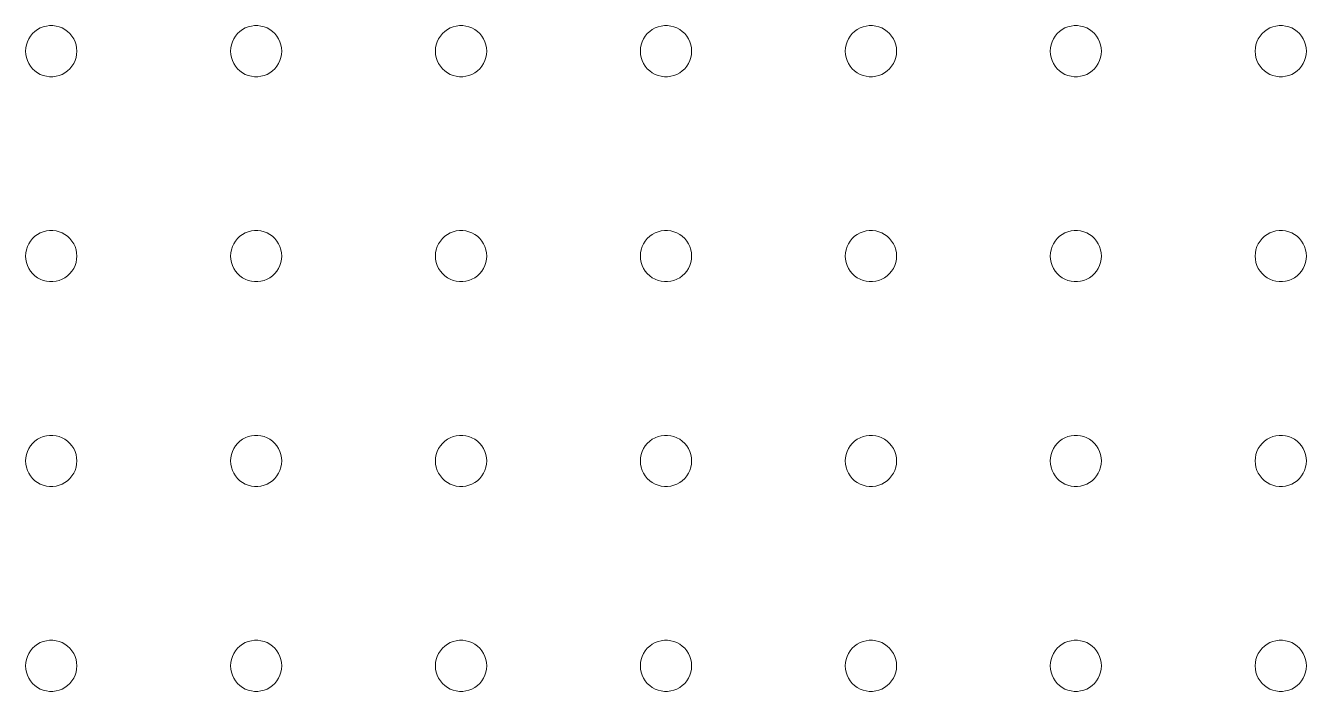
# Model space of a CAD drawing. Header units: millimetres. Extents: x -349 to 349, y -196 to 240.
# Drawn here: x 22.2 to 181, y -104.8 to -22.2 of the extents above; entities that cross this region are included whole.
import ezdxf

# ---------------------------------------------------------------- set-up
doc = ezdxf.new("R2010")
doc.units = ezdxf.units.MM
doc.layers.get('0').update_dxf_attribs({"linetype": 'CONTINUOUS', "lineweight": 0})

msp = doc.modelspace()

# ---------------------------------------------------------------- linework, layer by layer
for p, q in [((22.618, -23.87), (22.831, -23.534)), ((22.831, -23.534), (23.086, -23.227)), ((23.086, -23.227), (23.376, -22.954)), ((23.376, -22.954), (23.699, -22.719)), ((23.699, -22.719), (24.048, -22.527)), ((24.048, -22.527), (24.419, -22.38)), ((24.419, -22.38), (24.805, -22.281)), ((24.805, -22.281), (25.201, -22.231)), ((25.201, -22.231), (25.599, -22.231)), ((25.599, -22.231), (25.995, -22.281)), ((25.995, -22.281), (26.381, -22.38)), ((26.381, -22.38), (26.752, -22.527)), ((26.752, -22.527), (27.101, -22.719)), ((27.101, -22.719), (27.424, -22.954)), ((27.424, -22.954), (27.714, -23.227)), ((27.714, -23.227), (27.969, -23.534)), ((27.969, -23.534), (28.182, -23.87)), ((48.018, -23.87), (48.231, -23.534)), ((48.231, -23.534), (48.486, -23.227)), ((48.486, -23.227), (48.776, -22.954)), ((48.776, -22.954), (49.099, -22.719)), ((49.099, -22.719), (49.448, -22.527)), ((49.448, -22.527), (49.819, -22.38)), ((49.819, -22.38), (50.205, -22.281)), ((50.205, -22.281), (50.601, -22.231)), ((50.601, -22.231), (50.999, -22.231)), ((50.999, -22.231), (51.395, -22.281)), ((51.395, -22.281), (51.781, -22.38)), ((51.781, -22.38), (52.152, -22.527)), ((52.152, -22.527), (52.501, -22.719)), ((52.501, -22.719), (52.824, -22.954)), ((52.824, -22.954), (53.114, -23.227)), ((53.114, -23.227), (53.369, -23.534)), ((53.369, -23.534), (53.582, -23.87)), ((73.418, -23.87), (73.631, -23.534)), ((73.631, -23.534), (73.886, -23.227)), ((73.886, -23.227), (74.176, -22.954)), ((74.176, -22.954), (74.499, -22.719)), ((74.499, -22.719), (74.848, -22.527)), ((74.848, -22.527), (75.219, -22.38)), ((75.219, -22.38), (75.605, -22.281)), ((75.605, -22.281), (76.001, -22.231)), ((76.001, -22.231), (76.399, -22.231)), ((76.399, -22.231), (76.795, -22.281)), ((76.795, -22.281), (77.181, -22.38)), ((77.181, -22.38), (77.552, -22.527)), ((77.552, -22.527), (77.901, -22.719)), ((77.901, -22.719), (78.224, -22.954)), ((78.224, -22.954), (78.514, -23.227)), ((78.514, -23.227), (78.769, -23.534)), ((78.769, -23.534), (78.982, -23.87)), ((98.818, -23.87), (99.031, -23.534)), ((99.031, -23.534), (99.286, -23.227)), ((99.286, -23.227), (99.576, -22.954)), ((99.576, -22.954), (99.899, -22.719)), ((99.899, -22.719), (100.248, -22.527)), ((100.248, -22.527), (100.619, -22.38)), ((100.619, -22.38), (101.005, -22.281)), ((101.005, -22.281), (101.401, -22.231)), ((101.401, -22.231), (101.799, -22.231)), ((101.799, -22.231), (102.195, -22.281)), ((102.195, -22.281), (102.581, -22.38)), ((102.581, -22.38), (102.952, -22.527)), ((102.952, -22.527), (103.301, -22.719)), ((103.301, -22.719), (103.624, -22.954)), ((103.624, -22.954), (103.914, -23.227)), ((103.914, -23.227), (104.169, -23.534)), ((104.169, -23.534), (104.382, -23.87)), ((124.218, -23.87), (124.431, -23.534)), ((124.431, -23.534), (124.686, -23.227)), ((124.686, -23.227), (124.976, -22.954)), ((124.976, -22.954), (125.299, -22.719)), ((125.299, -22.719), (125.648, -22.527)), ((125.648, -22.527), (126.019, -22.38)), ((126.019, -22.38), (126.405, -22.281)), ((126.405, -22.281), (126.801, -22.231)), ((126.801, -22.231), (127.199, -22.231)), ((127.199, -22.231), (127.595, -22.281)), ((127.595, -22.281), (127.981, -22.38)), ((127.981, -22.38), (128.352, -22.527)), ((128.352, -22.527), (128.701, -22.719)), ((128.701, -22.719), (129.024, -22.954)), ((129.024, -22.954), (129.314, -23.227)), ((129.314, -23.227), (129.569, -23.534)), ((129.569, -23.534), (129.782, -23.87)), ((149.618, -23.87), (149.831, -23.534)), ((149.831, -23.534), (150.086, -23.227)), ((150.086, -23.227), (150.376, -22.954)), ((150.376, -22.954), (150.699, -22.719)), ((150.699, -22.719), (151.048, -22.527)), ((151.048, -22.527), (151.419, -22.38)), ((151.419, -22.38), (151.805, -22.281)), ((151.805, -22.281), (152.201, -22.231)), ((152.201, -22.231), (152.599, -22.231)), ((152.599, -22.231), (152.995, -22.281)), ((152.995, -22.281), (153.381, -22.38)), ((153.381, -22.38), (153.752, -22.527)), ((153.752, -22.527), (154.101, -22.719)), ((154.101, -22.719), (154.424, -22.954)), ((154.424, -22.954), (154.714, -23.227)), ((154.714, -23.227), (154.969, -23.534)), ((154.969, -23.534), (155.182, -23.87)), ((175.018, -23.87), (175.231, -23.534)), ((175.231, -23.534), (175.486, -23.227)), ((175.486, -23.227), (175.776, -22.954)), ((175.776, -22.954), (176.099, -22.719)), ((176.099, -22.719), (176.448, -22.527)), ((176.448, -22.527), (176.819, -22.38)), ((176.819, -22.38), (177.205, -22.281)), ((177.205, -22.281), (177.601, -22.231)), ((177.601, -22.231), (177.999, -22.231)), ((177.999, -22.231), (178.395, -22.281)), ((178.395, -22.281), (178.781, -22.38)), ((178.781, -22.38), (179.152, -22.527)), ((179.152, -22.527), (179.501, -22.719)), ((179.501, -22.719), (179.824, -22.954)), ((179.824, -22.954), (180.114, -23.227)), ((180.114, -23.227), (180.369, -23.534)), ((180.369, -23.534), (180.582, -23.87)), ((22.225, -25.4), (22.25, -25.002)), ((22.25, -25.798), (22.225, -25.4)), ((22.25, -25.002), (22.325, -24.61)), ((22.325, -24.61), (22.448, -24.231)), ((22.448, -24.231), (22.618, -23.87)), ((28.182, -23.87), (28.352, -24.231)), ((28.352, -24.231), (28.475, -24.61)), ((28.475, -24.61), (28.55, -25.002)), ((28.55, -25.002), (28.575, -25.4)), ((28.575, -25.4), (28.55, -25.798)), ((47.625, -25.4), (47.65, -25.002)), ((47.65, -25.798), (47.625, -25.4)), ((47.65, -25.002), (47.725, -24.61)), ((47.725, -24.61), (47.848, -24.231)), ((47.848, -24.231), (48.018, -23.87)), ((53.582, -23.87), (53.752, -24.231)), ((53.752, -24.231), (53.875, -24.61)), ((53.875, -24.61), (53.95, -25.002)), ((53.95, -25.002), (53.975, -25.4)), ((53.975, -25.4), (53.95, -25.798)), ((73.025, -25.4), (73.05, -25.002)), ((73.05, -25.798), (73.025, -25.4)), ((73.05, -25.002), (73.125, -24.61)), ((73.125, -24.61), (73.248, -24.231)), ((73.248, -24.231), (73.418, -23.87)), ((78.982, -23.87), (79.152, -24.231)), ((79.152, -24.231), (79.275, -24.61)), ((79.275, -24.61), (79.35, -25.002)), ((79.35, -25.002), (79.375, -25.4)), ((79.375, -25.4), (79.35, -25.798)), ((98.425, -25.4), (98.45, -25.002)), ((98.45, -25.798), (98.425, -25.4)), ((98.45, -25.002), (98.525, -24.61)), ((98.525, -24.61), (98.648, -24.231)), ((98.648, -24.231), (98.818, -23.87)), ((104.382, -23.87), (104.552, -24.231)), ((104.552, -24.231), (104.675, -24.61)), ((104.675, -24.61), (104.75, -25.002)), ((104.75, -25.002), (104.775, -25.4)), ((104.775, -25.4), (104.75, -25.798)), ((123.825, -25.4), (123.85, -25.002)), ((123.85, -25.798), (123.825, -25.4)), ((123.85, -25.002), (123.925, -24.61)), ((123.925, -24.61), (124.048, -24.231)), ((124.048, -24.231), (124.218, -23.87)), ((129.782, -23.87), (129.952, -24.231)), ((129.952, -24.231), (130.075, -24.61)), ((130.075, -24.61), (130.15, -25.002)), ((130.15, -25.002), (130.175, -25.4)), ((130.175, -25.4), (130.15, -25.798)), ((149.225, -25.4), (149.25, -25.002)), ((149.25, -25.798), (149.225, -25.4)), ((149.25, -25.002), (149.325, -24.61)), ((149.325, -24.61), (149.448, -24.231)), ((149.448, -24.231), (149.618, -23.87)), ((155.182, -23.87), (155.352, -24.231)), ((155.352, -24.231), (155.475, -24.61)), ((155.475, -24.61), (155.55, -25.002)), ((155.55, -25.002), (155.575, -25.4)), ((155.575, -25.4), (155.55, -25.798)), ((174.625, -25.4), (174.65, -25.002)), ((174.65, -25.798), (174.625, -25.4)), ((174.65, -25.002), (174.725, -24.61)), ((174.725, -24.61), (174.848, -24.231)), ((174.848, -24.231), (175.018, -23.87)), ((180.582, -23.87), (180.752, -24.231)), ((180.752, -24.231), (180.875, -24.61)), ((180.875, -24.61), (180.95, -25.002)), ((180.95, -25.002), (180.975, -25.4)), ((180.975, -25.4), (180.95, -25.798)), ((22.325, -26.19), (22.25, -25.798)), ((22.448, -26.569), (22.325, -26.19)), ((22.618, -26.93), (22.448, -26.569)), ((22.831, -27.266), (22.618, -26.93)), ((28.182, -26.93), (27.969, -27.266)), ((28.352, -26.569), (28.182, -26.93)), ((28.475, -26.19), (28.352, -26.569)), ((28.55, -25.798), (28.475, -26.19)), ((47.725, -26.19), (47.65, -25.798)), ((47.848, -26.569), (47.725, -26.19)), ((48.018, -26.93), (47.848, -26.569)), ((48.231, -27.266), (48.018, -26.93)), ((53.582, -26.93), (53.369, -27.266)), ((53.752, -26.569), (53.582, -26.93)), ((53.875, -26.19), (53.752, -26.569)), ((53.95, -25.798), (53.875, -26.19)), ((73.125, -26.19), (73.05, -25.798)), ((73.248, -26.569), (73.125, -26.19)), ((73.418, -26.93), (73.248, -26.569)), ((73.631, -27.266), (73.418, -26.93)), ((78.982, -26.93), (78.769, -27.266)), ((79.152, -26.569), (78.982, -26.93)), ((79.275, -26.19), (79.152, -26.569)), ((79.35, -25.798), (79.275, -26.19)), ((98.525, -26.19), (98.45, -25.798)), ((98.648, -26.569), (98.525, -26.19)), ((98.818, -26.93), (98.648, -26.569)), ((99.031, -27.266), (98.818, -26.93)), ((104.382, -26.93), (104.169, -27.266)), ((104.552, -26.569), (104.382, -26.93)), ((104.675, -26.19), (104.552, -26.569)), ((104.75, -25.798), (104.675, -26.19)), ((123.925, -26.19), (123.85, -25.798)), ((124.048, -26.569), (123.925, -26.19)), ((124.218, -26.93), (124.048, -26.569)), ((124.431, -27.266), (124.218, -26.93)), ((129.782, -26.93), (129.569, -27.266)), ((129.952, -26.569), (129.782, -26.93)), ((130.075, -26.19), (129.952, -26.569)), ((130.15, -25.798), (130.075, -26.19)), ((149.325, -26.19), (149.25, -25.798)), ((149.448, -26.569), (149.325, -26.19)), ((149.618, -26.93), (149.448, -26.569)), ((149.831, -27.266), (149.618, -26.93)), ((155.182, -26.93), (154.969, -27.266)), ((155.352, -26.569), (155.182, -26.93)), ((155.475, -26.19), (155.352, -26.569)), ((155.55, -25.798), (155.475, -26.19)), ((174.725, -26.19), (174.65, -25.798)), ((174.848, -26.569), (174.725, -26.19)), ((175.018, -26.93), (174.848, -26.569)), ((175.231, -27.266), (175.018, -26.93)), ((180.582, -26.93), (180.369, -27.266)), ((180.752, -26.569), (180.582, -26.93)), ((180.875, -26.19), (180.752, -26.569)), ((180.95, -25.798), (180.875, -26.19)), ((23.086, -27.573), (22.831, -27.266)), ((23.376, -27.846), (23.086, -27.573)), ((23.699, -28.081), (23.376, -27.846)), ((24.048, -28.273), (23.699, -28.081)), ((24.419, -28.42), (24.048, -28.273)), ((24.805, -28.519), (24.419, -28.42)), ((25.201, -28.569), (24.805, -28.519)), ((25.599, -28.569), (25.201, -28.569)), ((25.995, -28.519), (25.599, -28.569)), ((26.381, -28.42), (25.995, -28.519)), ((26.752, -28.273), (26.381, -28.42)), ((27.101, -28.081), (26.752, -28.273)), ((27.424, -27.846), (27.101, -28.081)), ((27.714, -27.573), (27.424, -27.846)), ((27.969, -27.266), (27.714, -27.573)), ((48.486, -27.573), (48.231, -27.266)), ((48.776, -27.846), (48.486, -27.573)), ((49.099, -28.081), (48.776, -27.846)), ((49.448, -28.273), (49.099, -28.081)), ((49.819, -28.42), (49.448, -28.273)), ((50.205, -28.519), (49.819, -28.42)), ((50.601, -28.569), (50.205, -28.519)), ((50.999, -28.569), (50.601, -28.569)), ((51.395, -28.519), (50.999, -28.569)), ((51.781, -28.42), (51.395, -28.519)), ((52.152, -28.273), (51.781, -28.42)), ((52.501, -28.081), (52.152, -28.273)), ((52.824, -27.846), (52.501, -28.081)), ((53.114, -27.573), (52.824, -27.846)), ((53.369, -27.266), (53.114, -27.573)), ((73.886, -27.573), (73.631, -27.266)), ((74.176, -27.846), (73.886, -27.573)), ((74.499, -28.081), (74.176, -27.846)), ((74.848, -28.273), (74.499, -28.081)), ((75.219, -28.42), (74.848, -28.273)), ((75.605, -28.519), (75.219, -28.42)), ((76.001, -28.569), (75.605, -28.519)), ((76.399, -28.569), (76.001, -28.569)), ((76.795, -28.519), (76.399, -28.569)), ((77.181, -28.42), (76.795, -28.519)), ((77.552, -28.273), (77.181, -28.42)), ((77.901, -28.081), (77.552, -28.273)), ((78.224, -27.846), (77.901, -28.081)), ((78.514, -27.573), (78.224, -27.846)), ((78.769, -27.266), (78.514, -27.573)), ((99.286, -27.573), (99.031, -27.266)), ((99.576, -27.846), (99.286, -27.573)), ((99.899, -28.081), (99.576, -27.846)), ((100.248, -28.273), (99.899, -28.081)), ((100.619, -28.42), (100.248, -28.273)), ((101.005, -28.519), (100.619, -28.42)), ((101.401, -28.569), (101.005, -28.519)), ((101.799, -28.569), (101.401, -28.569)), ((102.195, -28.519), (101.799, -28.569)), ((102.581, -28.42), (102.195, -28.519)), ((102.952, -28.273), (102.581, -28.42)), ((103.301, -28.081), (102.952, -28.273)), ((103.624, -27.846), (103.301, -28.081)), ((103.914, -27.573), (103.624, -27.846)), ((104.169, -27.266), (103.914, -27.573)), ((124.686, -27.573), (124.431, -27.266)), ((124.976, -27.846), (124.686, -27.573)), ((125.299, -28.081), (124.976, -27.846)), ((125.648, -28.273), (125.299, -28.081)), ((126.019, -28.42), (125.648, -28.273)), ((126.405, -28.519), (126.019, -28.42)), ((126.801, -28.569), (126.405, -28.519)), ((127.199, -28.569), (126.801, -28.569)), ((127.595, -28.519), (127.199, -28.569)), ((127.981, -28.42), (127.595, -28.519)), ((128.352, -28.273), (127.981, -28.42)), ((128.701, -28.081), (128.352, -28.273)), ((129.024, -27.846), (128.701, -28.081)), ((129.314, -27.573), (129.024, -27.846)), ((129.569, -27.266), (129.314, -27.573)), ((150.086, -27.573), (149.831, -27.266)), ((150.376, -27.846), (150.086, -27.573)), ((150.699, -28.081), (150.376, -27.846)), ((151.048, -28.273), (150.699, -28.081)), ((151.419, -28.42), (151.048, -28.273)), ((151.805, -28.519), (151.419, -28.42)), ((152.201, -28.569), (151.805, -28.519)), ((152.599, -28.569), (152.201, -28.569)), ((152.995, -28.519), (152.599, -28.569)), ((153.381, -28.42), (152.995, -28.519)), ((153.752, -28.273), (153.381, -28.42)), ((154.101, -28.081), (153.752, -28.273)), ((154.424, -27.846), (154.101, -28.081)), ((154.714, -27.573), (154.424, -27.846)), ((154.969, -27.266), (154.714, -27.573)), ((175.486, -27.573), (175.231, -27.266)), ((175.776, -27.846), (175.486, -27.573)), ((176.099, -28.081), (175.776, -27.846)), ((176.448, -28.273), (176.099, -28.081)), ((176.819, -28.42), (176.448, -28.273)), ((177.205, -28.519), (176.819, -28.42)), ((177.601, -28.569), (177.205, -28.519)), ((177.999, -28.569), (177.601, -28.569)), ((178.395, -28.519), (177.999, -28.569)), ((178.781, -28.42), (178.395, -28.519)), ((179.152, -28.273), (178.781, -28.42)), ((179.501, -28.081), (179.152, -28.273)), ((179.824, -27.846), (179.501, -28.081)), ((180.114, -27.573), (179.824, -27.846)), ((180.369, -27.266), (180.114, -27.573)), ((22.618, -49.27), (22.831, -48.934)), ((22.831, -48.934), (23.086, -48.627)), ((23.086, -48.627), (23.376, -48.354)), ((23.376, -48.354), (23.699, -48.119)), ((23.699, -48.119), (24.048, -47.927)), ((24.048, -47.927), (24.419, -47.78)), ((24.419, -47.78), (24.805, -47.681)), ((24.805, -47.681), (25.201, -47.631)), ((25.201, -47.631), (25.599, -47.631)), ((25.599, -47.631), (25.995, -47.681)), ((25.995, -47.681), (26.381, -47.78)), ((26.381, -47.78), (26.752, -47.927)), ((26.752, -47.927), (27.101, -48.119)), ((27.101, -48.119), (27.424, -48.354)), ((27.424, -48.354), (27.714, -48.627)), ((27.714, -48.627), (27.969, -48.934)), ((27.969, -48.934), (28.182, -49.27)), ((48.018, -49.27), (48.231, -48.934)), ((48.231, -48.934), (48.486, -48.627)), ((48.486, -48.627), (48.776, -48.354)), ((48.776, -48.354), (49.099, -48.119)), ((49.099, -48.119), (49.448, -47.927)), ((49.448, -47.927), (49.819, -47.78)), ((49.819, -47.78), (50.205, -47.681)), ((50.205, -47.681), (50.601, -47.631)), ((50.601, -47.631), (50.999, -47.631)), ((50.999, -47.631), (51.395, -47.681)), ((51.395, -47.681), (51.781, -47.78)), ((51.781, -47.78), (52.152, -47.927)), ((52.152, -47.927), (52.501, -48.119)), ((52.501, -48.119), (52.824, -48.354)), ((52.824, -48.354), (53.114, -48.627)), ((53.114, -48.627), (53.369, -48.934)), ((53.369, -48.934), (53.582, -49.27)), ((73.418, -49.27), (73.631, -48.934)), ((73.631, -48.934), (73.886, -48.627)), ((73.886, -48.627), (74.176, -48.354)), ((74.176, -48.354), (74.499, -48.119)), ((74.499, -48.119), (74.848, -47.927)), ((74.848, -47.927), (75.219, -47.78)), ((75.219, -47.78), (75.605, -47.681)), ((75.605, -47.681), (76.001, -47.631)), ((76.001, -47.631), (76.399, -47.631)), ((76.399, -47.631), (76.795, -47.681)), ((76.795, -47.681), (77.181, -47.78)), ((77.181, -47.78), (77.552, -47.927)), ((77.552, -47.927), (77.901, -48.119)), ((77.901, -48.119), (78.224, -48.354)), ((78.224, -48.354), (78.514, -48.627)), ((78.514, -48.627), (78.769, -48.934)), ((78.769, -48.934), (78.982, -49.27)), ((98.818, -49.27), (99.031, -48.934)), ((99.031, -48.934), (99.286, -48.627)), ((99.286, -48.627), (99.576, -48.354)), ((99.576, -48.354), (99.899, -48.119)), ((99.899, -48.119), (100.248, -47.927)), ((100.248, -47.927), (100.619, -47.78)), ((100.619, -47.78), (101.005, -47.681)), ((101.005, -47.681), (101.401, -47.631)), ((101.401, -47.631), (101.799, -47.631)), ((101.799, -47.631), (102.195, -47.681)), ((102.195, -47.681), (102.581, -47.78)), ((102.581, -47.78), (102.952, -47.927)), ((102.952, -47.927), (103.301, -48.119)), ((103.301, -48.119), (103.624, -48.354)), ((103.624, -48.354), (103.914, -48.627)), ((103.914, -48.627), (104.169, -48.934)), ((104.169, -48.934), (104.382, -49.27)), ((124.218, -49.27), (124.431, -48.934)), ((124.431, -48.934), (124.686, -48.627)), ((124.686, -48.627), (124.976, -48.354)), ((124.976, -48.354), (125.299, -48.119)), ((125.299, -48.119), (125.648, -47.927)), ((125.648, -47.927), (126.019, -47.78)), ((126.019, -47.78), (126.405, -47.681)), ((126.405, -47.681), (126.801, -47.631)), ((126.801, -47.631), (127.199, -47.631)), ((127.199, -47.631), (127.595, -47.681)), ((127.595, -47.681), (127.981, -47.78)), ((127.981, -47.78), (128.352, -47.927)), ((128.352, -47.927), (128.701, -48.119)), ((128.701, -48.119), (129.024, -48.354)), ((129.024, -48.354), (129.314, -48.627)), ((129.314, -48.627), (129.569, -48.934)), ((129.569, -48.934), (129.782, -49.27)), ((149.618, -49.27), (149.831, -48.934)), ((149.831, -48.934), (150.086, -48.627)), ((150.086, -48.627), (150.376, -48.354)), ((150.376, -48.354), (150.699, -48.119)), ((150.699, -48.119), (151.048, -47.927)), ((151.048, -47.927), (151.419, -47.78)), ((151.419, -47.78), (151.805, -47.681)), ((151.805, -47.681), (152.201, -47.631)), ((152.201, -47.631), (152.599, -47.631)), ((152.599, -47.631), (152.995, -47.681)), ((152.995, -47.681), (153.381, -47.78)), ((153.381, -47.78), (153.752, -47.927)), ((153.752, -47.927), (154.101, -48.119)), ((154.101, -48.119), (154.424, -48.354)), ((154.424, -48.354), (154.714, -48.627)), ((154.714, -48.627), (154.969, -48.934)), ((154.969, -48.934), (155.182, -49.27)), ((175.018, -49.27), (175.231, -48.934)), ((175.231, -48.934), (175.486, -48.627)), ((175.486, -48.627), (175.776, -48.354)), ((175.776, -48.354), (176.099, -48.119)), ((176.099, -48.119), (176.448, -47.927)), ((176.448, -47.927), (176.819, -47.78)), ((176.819, -47.78), (177.205, -47.681)), ((177.205, -47.681), (177.601, -47.631)), ((177.601, -47.631), (177.999, -47.631)), ((177.999, -47.631), (178.395, -47.681)), ((178.395, -47.681), (178.781, -47.78)), ((178.781, -47.78), (179.152, -47.927)), ((179.152, -47.927), (179.501, -48.119)), ((179.501, -48.119), (179.824, -48.354)), ((179.824, -48.354), (180.114, -48.627)), ((180.114, -48.627), (180.369, -48.934)), ((180.369, -48.934), (180.582, -49.27)), ((22.225, -50.8), (22.25, -50.402)), ((22.25, -51.198), (22.225, -50.8)), ((22.25, -50.402), (22.325, -50.01)), ((22.325, -50.01), (22.448, -49.631)), ((22.448, -49.631), (22.618, -49.27)), ((28.182, -49.27), (28.352, -49.631)), ((28.352, -49.631), (28.475, -50.01)), ((28.475, -50.01), (28.55, -50.402)), ((28.55, -50.402), (28.575, -50.8)), ((28.575, -50.8), (28.55, -51.198)), ((47.625, -50.8), (47.65, -50.402)), ((47.65, -51.198), (47.625, -50.8)), ((47.65, -50.402), (47.725, -50.01)), ((47.725, -50.01), (47.848, -49.631)), ((47.848, -49.631), (48.018, -49.27)), ((53.582, -49.27), (53.752, -49.631)), ((53.752, -49.631), (53.875, -50.01)), ((53.875, -50.01), (53.95, -50.402)), ((53.95, -50.402), (53.975, -50.8)), ((53.975, -50.8), (53.95, -51.198)), ((73.025, -50.8), (73.05, -50.402)), ((73.05, -51.198), (73.025, -50.8)), ((73.05, -50.402), (73.125, -50.01)), ((73.125, -50.01), (73.248, -49.631)), ((73.248, -49.631), (73.418, -49.27)), ((78.982, -49.27), (79.152, -49.631)), ((79.152, -49.631), (79.275, -50.01)), ((79.275, -50.01), (79.35, -50.402)), ((79.35, -50.402), (79.375, -50.8)), ((79.375, -50.8), (79.35, -51.198)), ((98.425, -50.8), (98.45, -50.402)), ((98.45, -51.198), (98.425, -50.8)), ((98.45, -50.402), (98.525, -50.01)), ((98.525, -50.01), (98.648, -49.631)), ((98.648, -49.631), (98.818, -49.27)), ((104.382, -49.27), (104.552, -49.631)), ((104.552, -49.631), (104.675, -50.01)), ((104.675, -50.01), (104.75, -50.402)), ((104.75, -50.402), (104.775, -50.8)), ((104.775, -50.8), (104.75, -51.198)), ((123.825, -50.8), (123.85, -50.402)), ((123.85, -51.198), (123.825, -50.8)), ((123.85, -50.402), (123.925, -50.01)), ((123.925, -50.01), (124.048, -49.631)), ((124.048, -49.631), (124.218, -49.27)), ((129.782, -49.27), (129.952, -49.631)), ((129.952, -49.631), (130.075, -50.01)), ((130.075, -50.01), (130.15, -50.402)), ((130.15, -50.402), (130.175, -50.8)), ((130.175, -50.8), (130.15, -51.198)), ((149.225, -50.8), (149.25, -50.402)), ((149.25, -51.198), (149.225, -50.8)), ((149.25, -50.402), (149.325, -50.01)), ((149.325, -50.01), (149.448, -49.631)), ((149.448, -49.631), (149.618, -49.27)), ((155.182, -49.27), (155.352, -49.631)), ((155.352, -49.631), (155.475, -50.01)), ((155.475, -50.01), (155.55, -50.402)), ((155.55, -50.402), (155.575, -50.8)), ((155.575, -50.8), (155.55, -51.198)), ((174.625, -50.8), (174.65, -50.402)), ((174.65, -51.198), (174.625, -50.8)), ((174.65, -50.402), (174.725, -50.01)), ((174.725, -50.01), (174.848, -49.631)), ((174.848, -49.631), (175.018, -49.27)), ((180.582, -49.27), (180.752, -49.631)), ((180.752, -49.631), (180.875, -50.01)), ((180.875, -50.01), (180.95, -50.402)), ((180.95, -50.402), (180.975, -50.8)), ((180.975, -50.8), (180.95, -51.198)), ((22.325, -51.59), (22.25, -51.198)), ((22.448, -51.969), (22.325, -51.59)), ((22.618, -52.33), (22.448, -51.969)), ((22.831, -52.666), (22.618, -52.33)), ((28.182, -52.33), (27.969, -52.666)), ((28.352, -51.969), (28.182, -52.33)), ((28.475, -51.59), (28.352, -51.969)), ((28.55, -51.198), (28.475, -51.59)), ((47.725, -51.59), (47.65, -51.198)), ((47.848, -51.969), (47.725, -51.59)), ((48.018, -52.33), (47.848, -51.969)), ((48.231, -52.666), (48.018, -52.33)), ((53.582, -52.33), (53.369, -52.666)), ((53.752, -51.969), (53.582, -52.33)), ((53.875, -51.59), (53.752, -51.969)), ((53.95, -51.198), (53.875, -51.59)), ((73.125, -51.59), (73.05, -51.198)), ((73.248, -51.969), (73.125, -51.59)), ((73.418, -52.33), (73.248, -51.969)), ((73.631, -52.666), (73.418, -52.33)), ((78.982, -52.33), (78.769, -52.666)), ((79.152, -51.969), (78.982, -52.33)), ((79.275, -51.59), (79.152, -51.969)), ((79.35, -51.198), (79.275, -51.59)), ((98.525, -51.59), (98.45, -51.198)), ((98.648, -51.969), (98.525, -51.59)), ((98.818, -52.33), (98.648, -51.969)), ((99.031, -52.666), (98.818, -52.33)), ((104.382, -52.33), (104.169, -52.666)), ((104.552, -51.969), (104.382, -52.33)), ((104.675, -51.59), (104.552, -51.969)), ((104.75, -51.198), (104.675, -51.59)), ((123.925, -51.59), (123.85, -51.198)), ((124.048, -51.969), (123.925, -51.59)), ((124.218, -52.33), (124.048, -51.969)), ((124.431, -52.666), (124.218, -52.33)), ((129.782, -52.33), (129.569, -52.666)), ((129.952, -51.969), (129.782, -52.33)), ((130.075, -51.59), (129.952, -51.969)), ((130.15, -51.198), (130.075, -51.59)), ((149.325, -51.59), (149.25, -51.198)), ((149.448, -51.969), (149.325, -51.59)), ((149.618, -52.33), (149.448, -51.969)), ((149.831, -52.666), (149.618, -52.33)), ((155.182, -52.33), (154.969, -52.666)), ((155.352, -51.969), (155.182, -52.33)), ((155.475, -51.59), (155.352, -51.969)), ((155.55, -51.198), (155.475, -51.59)), ((174.725, -51.59), (174.65, -51.198)), ((174.848, -51.969), (174.725, -51.59)), ((175.018, -52.33), (174.848, -51.969)), ((175.231, -52.666), (175.018, -52.33)), ((180.582, -52.33), (180.369, -52.666)), ((180.752, -51.969), (180.582, -52.33)), ((180.875, -51.59), (180.752, -51.969)), ((180.95, -51.198), (180.875, -51.59)), ((23.086, -52.973), (22.831, -52.666)), ((23.376, -53.246), (23.086, -52.973)), ((23.699, -53.481), (23.376, -53.246)), ((24.048, -53.673), (23.699, -53.481)), ((24.419, -53.82), (24.048, -53.673)), ((24.805, -53.919), (24.419, -53.82)), ((25.201, -53.969), (24.805, -53.919)), ((25.599, -53.969), (25.201, -53.969)), ((25.995, -53.919), (25.599, -53.969)), ((26.381, -53.82), (25.995, -53.919)), ((26.752, -53.673), (26.381, -53.82)), ((27.101, -53.481), (26.752, -53.673)), ((27.424, -53.246), (27.101, -53.481)), ((27.714, -52.973), (27.424, -53.246)), ((27.969, -52.666), (27.714, -52.973)), ((48.486, -52.973), (48.231, -52.666)), ((48.776, -53.246), (48.486, -52.973)), ((49.099, -53.481), (48.776, -53.246)), ((49.448, -53.673), (49.099, -53.481)), ((49.819, -53.82), (49.448, -53.673)), ((50.205, -53.919), (49.819, -53.82)), ((50.601, -53.969), (50.205, -53.919)), ((50.999, -53.969), (50.601, -53.969)), ((51.395, -53.919), (50.999, -53.969)), ((51.781, -53.82), (51.395, -53.919)), ((52.152, -53.673), (51.781, -53.82)), ((52.501, -53.481), (52.152, -53.673)), ((52.824, -53.246), (52.501, -53.481)), ((53.114, -52.973), (52.824, -53.246)), ((53.369, -52.666), (53.114, -52.973)), ((73.886, -52.973), (73.631, -52.666)), ((74.176, -53.246), (73.886, -52.973)), ((74.499, -53.481), (74.176, -53.246)), ((74.848, -53.673), (74.499, -53.481)), ((75.219, -53.82), (74.848, -53.673)), ((75.605, -53.919), (75.219, -53.82)), ((76.001, -53.969), (75.605, -53.919)), ((76.399, -53.969), (76.001, -53.969)), ((76.795, -53.919), (76.399, -53.969)), ((77.181, -53.82), (76.795, -53.919)), ((77.552, -53.673), (77.181, -53.82)), ((77.901, -53.481), (77.552, -53.673)), ((78.224, -53.246), (77.901, -53.481)), ((78.514, -52.973), (78.224, -53.246)), ((78.769, -52.666), (78.514, -52.973)), ((99.286, -52.973), (99.031, -52.666)), ((99.576, -53.246), (99.286, -52.973)), ((99.899, -53.481), (99.576, -53.246)), ((100.248, -53.673), (99.899, -53.481)), ((100.619, -53.82), (100.248, -53.673)), ((101.005, -53.919), (100.619, -53.82)), ((101.401, -53.969), (101.005, -53.919)), ((101.799, -53.969), (101.401, -53.969)), ((102.195, -53.919), (101.799, -53.969)), ((102.581, -53.82), (102.195, -53.919)), ((102.952, -53.673), (102.581, -53.82)), ((103.301, -53.481), (102.952, -53.673)), ((103.624, -53.246), (103.301, -53.481)), ((103.914, -52.973), (103.624, -53.246)), ((104.169, -52.666), (103.914, -52.973)), ((124.686, -52.973), (124.431, -52.666)), ((124.976, -53.246), (124.686, -52.973)), ((125.299, -53.481), (124.976, -53.246)), ((125.648, -53.673), (125.299, -53.481)), ((126.019, -53.82), (125.648, -53.673)), ((126.405, -53.919), (126.019, -53.82)), ((126.801, -53.969), (126.405, -53.919)), ((127.199, -53.969), (126.801, -53.969)), ((127.595, -53.919), (127.199, -53.969)), ((127.981, -53.82), (127.595, -53.919)), ((128.352, -53.673), (127.981, -53.82)), ((128.701, -53.481), (128.352, -53.673)), ((129.024, -53.246), (128.701, -53.481)), ((129.314, -52.973), (129.024, -53.246)), ((129.569, -52.666), (129.314, -52.973)), ((150.086, -52.973), (149.831, -52.666)), ((150.376, -53.246), (150.086, -52.973)), ((150.699, -53.481), (150.376, -53.246)), ((151.048, -53.673), (150.699, -53.481)), ((151.419, -53.82), (151.048, -53.673)), ((151.805, -53.919), (151.419, -53.82)), ((152.201, -53.969), (151.805, -53.919)), ((152.599, -53.969), (152.201, -53.969)), ((152.995, -53.919), (152.599, -53.969)), ((153.381, -53.82), (152.995, -53.919)), ((153.752, -53.673), (153.381, -53.82)), ((154.101, -53.481), (153.752, -53.673)), ((154.424, -53.246), (154.101, -53.481)), ((154.714, -52.973), (154.424, -53.246)), ((154.969, -52.666), (154.714, -52.973)), ((175.486, -52.973), (175.231, -52.666)), ((175.776, -53.246), (175.486, -52.973)), ((176.099, -53.481), (175.776, -53.246)), ((176.448, -53.673), (176.099, -53.481)), ((176.819, -53.82), (176.448, -53.673)), ((177.205, -53.919), (176.819, -53.82)), ((177.601, -53.969), (177.205, -53.919)), ((177.999, -53.969), (177.601, -53.969)), ((178.395, -53.919), (177.999, -53.969)), ((178.781, -53.82), (178.395, -53.919)), ((179.152, -53.673), (178.781, -53.82)), ((179.501, -53.481), (179.152, -53.673)), ((179.824, -53.246), (179.501, -53.481)), ((180.114, -52.973), (179.824, -53.246)), ((180.369, -52.666), (180.114, -52.973)), ((22.618, -74.67), (22.831, -74.334)), ((22.831, -74.334), (23.086, -74.027)), ((23.086, -74.027), (23.376, -73.754)), ((23.376, -73.754), (23.699, -73.519)), ((23.699, -73.519), (24.048, -73.327)), ((24.048, -73.327), (24.419, -73.18)), ((24.419, -73.18), (24.805, -73.081)), ((24.805, -73.081), (25.201, -73.031)), ((25.201, -73.031), (25.599, -73.031)), ((25.599, -73.031), (25.995, -73.081)), ((25.995, -73.081), (26.381, -73.18)), ((26.381, -73.18), (26.752, -73.327)), ((26.752, -73.327), (27.101, -73.519)), ((27.101, -73.519), (27.424, -73.754)), ((27.424, -73.754), (27.714, -74.027)), ((27.714, -74.027), (27.969, -74.334)), ((27.969, -74.334), (28.182, -74.67)), ((48.018, -74.67), (48.231, -74.334)), ((48.231, -74.334), (48.486, -74.027)), ((48.486, -74.027), (48.776, -73.754)), ((48.776, -73.754), (49.099, -73.519)), ((49.099, -73.519), (49.448, -73.327)), ((49.448, -73.327), (49.819, -73.18)), ((49.819, -73.18), (50.205, -73.081)), ((50.205, -73.081), (50.601, -73.031)), ((50.601, -73.031), (50.999, -73.031)), ((50.999, -73.031), (51.395, -73.081)), ((51.395, -73.081), (51.781, -73.18)), ((51.781, -73.18), (52.152, -73.327)), ((52.152, -73.327), (52.501, -73.519)), ((52.501, -73.519), (52.824, -73.754)), ((52.824, -73.754), (53.114, -74.027)), ((53.114, -74.027), (53.369, -74.334)), ((53.369, -74.334), (53.582, -74.67)), ((73.418, -74.67), (73.631, -74.334)), ((73.631, -74.334), (73.886, -74.027)), ((73.886, -74.027), (74.176, -73.754)), ((74.176, -73.754), (74.499, -73.519)), ((74.499, -73.519), (74.848, -73.327)), ((74.848, -73.327), (75.219, -73.18)), ((75.219, -73.18), (75.605, -73.081)), ((75.605, -73.081), (76.001, -73.031)), ((76.001, -73.031), (76.399, -73.031)), ((76.399, -73.031), (76.795, -73.081)), ((76.795, -73.081), (77.181, -73.18)), ((77.181, -73.18), (77.552, -73.327)), ((77.552, -73.327), (77.901, -73.519)), ((77.901, -73.519), (78.224, -73.754)), ((78.224, -73.754), (78.514, -74.027)), ((78.514, -74.027), (78.769, -74.334)), ((78.769, -74.334), (78.982, -74.67)), ((98.818, -74.67), (99.031, -74.334)), ((99.031, -74.334), (99.286, -74.027)), ((99.286, -74.027), (99.576, -73.754)), ((99.576, -73.754), (99.899, -73.519)), ((99.899, -73.519), (100.248, -73.327)), ((100.248, -73.327), (100.619, -73.18)), ((100.619, -73.18), (101.005, -73.081)), ((101.005, -73.081), (101.401, -73.031)), ((101.401, -73.031), (101.799, -73.031)), ((101.799, -73.031), (102.195, -73.081)), ((102.195, -73.081), (102.581, -73.18)), ((102.581, -73.18), (102.952, -73.327)), ((102.952, -73.327), (103.301, -73.519)), ((103.301, -73.519), (103.624, -73.754)), ((103.624, -73.754), (103.914, -74.027)), ((103.914, -74.027), (104.169, -74.334)), ((104.169, -74.334), (104.382, -74.67)), ((124.218, -74.67), (124.431, -74.334)), ((124.431, -74.334), (124.686, -74.027)), ((124.686, -74.027), (124.976, -73.754)), ((124.976, -73.754), (125.299, -73.519)), ((125.299, -73.519), (125.648, -73.327)), ((125.648, -73.327), (126.019, -73.18)), ((126.019, -73.18), (126.405, -73.081)), ((126.405, -73.081), (126.801, -73.031)), ((126.801, -73.031), (127.199, -73.031)), ((127.199, -73.031), (127.595, -73.081)), ((127.595, -73.081), (127.981, -73.18)), ((127.981, -73.18), (128.352, -73.327)), ((128.352, -73.327), (128.701, -73.519)), ((128.701, -73.519), (129.024, -73.754)), ((129.024, -73.754), (129.314, -74.027)), ((129.314, -74.027), (129.569, -74.334)), ((129.569, -74.334), (129.782, -74.67)), ((149.618, -74.67), (149.831, -74.334)), ((149.831, -74.334), (150.086, -74.027)), ((150.086, -74.027), (150.376, -73.754)), ((150.376, -73.754), (150.699, -73.519)), ((150.699, -73.519), (151.048, -73.327)), ((151.048, -73.327), (151.419, -73.18)), ((151.419, -73.18), (151.805, -73.081)), ((151.805, -73.081), (152.201, -73.031)), ((152.201, -73.031), (152.599, -73.031)), ((152.599, -73.031), (152.995, -73.081)), ((152.995, -73.081), (153.381, -73.18)), ((153.381, -73.18), (153.752, -73.327)), ((153.752, -73.327), (154.101, -73.519)), ((154.101, -73.519), (154.424, -73.754)), ((154.424, -73.754), (154.714, -74.027)), ((154.714, -74.027), (154.969, -74.334)), ((154.969, -74.334), (155.182, -74.67)), ((175.018, -74.67), (175.231, -74.334)), ((175.231, -74.334), (175.486, -74.027)), ((175.486, -74.027), (175.776, -73.754)), ((175.776, -73.754), (176.099, -73.519)), ((176.099, -73.519), (176.448, -73.327)), ((176.448, -73.327), (176.819, -73.18)), ((176.819, -73.18), (177.205, -73.081)), ((177.205, -73.081), (177.601, -73.031)), ((177.601, -73.031), (177.999, -73.031)), ((177.999, -73.031), (178.395, -73.081)), ((178.395, -73.081), (178.781, -73.18)), ((178.781, -73.18), (179.152, -73.327)), ((179.152, -73.327), (179.501, -73.519)), ((179.501, -73.519), (179.824, -73.754)), ((179.824, -73.754), (180.114, -74.027)), ((180.114, -74.027), (180.369, -74.334)), ((180.369, -74.334), (180.582, -74.67)), ((22.225, -76.2), (22.25, -75.802)), ((22.25, -75.802), (22.325, -75.41)), ((22.325, -75.41), (22.448, -75.031)), ((22.448, -75.031), (22.618, -74.67)), ((28.182, -74.67), (28.352, -75.031)), ((28.352, -75.031), (28.475, -75.41)), ((28.475, -75.41), (28.55, -75.802)), ((28.55, -75.802), (28.575, -76.2)), ((47.625, -76.2), (47.65, -75.802)), ((47.65, -75.802), (47.725, -75.41)), ((47.725, -75.41), (47.848, -75.031)), ((47.848, -75.031), (48.018, -74.67)), ((53.582, -74.67), (53.752, -75.031)), ((53.752, -75.031), (53.875, -75.41)), ((53.875, -75.41), (53.95, -75.802)), ((53.95, -75.802), (53.975, -76.2)), ((73.025, -76.2), (73.05, -75.802)), ((73.05, -75.802), (73.125, -75.41)), ((73.125, -75.41), (73.248, -75.031)), ((73.248, -75.031), (73.418, -74.67)), ((78.982, -74.67), (79.152, -75.031)), ((79.152, -75.031), (79.275, -75.41)), ((79.275, -75.41), (79.35, -75.802)), ((79.35, -75.802), (79.375, -76.2)), ((98.425, -76.2), (98.45, -75.802)), ((98.45, -75.802), (98.525, -75.41)), ((98.525, -75.41), (98.648, -75.031)), ((98.648, -75.031), (98.818, -74.67)), ((104.382, -74.67), (104.552, -75.031)), ((104.552, -75.031), (104.675, -75.41)), ((104.675, -75.41), (104.75, -75.802)), ((104.75, -75.802), (104.775, -76.2)), ((123.825, -76.2), (123.85, -75.802)), ((123.85, -75.802), (123.925, -75.41)), ((123.925, -75.41), (124.048, -75.031)), ((124.048, -75.031), (124.218, -74.67)), ((129.782, -74.67), (129.952, -75.031)), ((129.952, -75.031), (130.075, -75.41)), ((130.075, -75.41), (130.15, -75.802)), ((130.15, -75.802), (130.175, -76.2)), ((149.225, -76.2), (149.25, -75.802)), ((149.25, -75.802), (149.325, -75.41)), ((149.325, -75.41), (149.448, -75.031)), ((149.448, -75.031), (149.618, -74.67)), ((155.182, -74.67), (155.352, -75.031)), ((155.352, -75.031), (155.475, -75.41)), ((155.475, -75.41), (155.55, -75.802)), ((155.55, -75.802), (155.575, -76.2)), ((174.625, -76.2), (174.65, -75.802)), ((174.65, -75.802), (174.725, -75.41)), ((174.725, -75.41), (174.848, -75.031)), ((174.848, -75.031), (175.018, -74.67)), ((180.582, -74.67), (180.752, -75.031)), ((180.752, -75.031), (180.875, -75.41)), ((180.875, -75.41), (180.95, -75.802)), ((180.95, -75.802), (180.975, -76.2)), ((22.25, -76.598), (22.225, -76.2)), ((22.325, -76.99), (22.25, -76.598)), ((22.448, -77.369), (22.325, -76.99)), ((22.618, -77.73), (22.448, -77.369)), ((22.831, -78.066), (22.618, -77.73)), ((28.182, -77.73), (27.969, -78.066)), ((28.352, -77.369), (28.182, -77.73)), ((28.475, -76.99), (28.352, -77.369)), ((28.55, -76.598), (28.475, -76.99)), ((28.575, -76.2), (28.55, -76.598)), ((47.65, -76.598), (47.625, -76.2)), ((47.725, -76.99), (47.65, -76.598)), ((47.848, -77.369), (47.725, -76.99)), ((48.018, -77.73), (47.848, -77.369)), ((48.231, -78.066), (48.018, -77.73)), ((53.582, -77.73), (53.369, -78.066)), ((53.752, -77.369), (53.582, -77.73)), ((53.875, -76.99), (53.752, -77.369)), ((53.95, -76.598), (53.875, -76.99)), ((53.975, -76.2), (53.95, -76.598)), ((73.05, -76.598), (73.025, -76.2)), ((73.125, -76.99), (73.05, -76.598)), ((73.248, -77.369), (73.125, -76.99)), ((73.418, -77.73), (73.248, -77.369)), ((73.631, -78.066), (73.418, -77.73)), ((78.982, -77.73), (78.769, -78.066)), ((79.152, -77.369), (78.982, -77.73)), ((79.275, -76.99), (79.152, -77.369)), ((79.35, -76.598), (79.275, -76.99)), ((79.375, -76.2), (79.35, -76.598)), ((98.45, -76.598), (98.425, -76.2)), ((98.525, -76.99), (98.45, -76.598)), ((98.648, -77.369), (98.525, -76.99)), ((98.818, -77.73), (98.648, -77.369)), ((99.031, -78.066), (98.818, -77.73)), ((104.382, -77.73), (104.169, -78.066)), ((104.552, -77.369), (104.382, -77.73)), ((104.675, -76.99), (104.552, -77.369)), ((104.75, -76.598), (104.675, -76.99)), ((104.775, -76.2), (104.75, -76.598)), ((123.85, -76.598), (123.825, -76.2)), ((123.925, -76.99), (123.85, -76.598)), ((124.048, -77.369), (123.925, -76.99)), ((124.218, -77.73), (124.048, -77.369)), ((124.431, -78.066), (124.218, -77.73)), ((129.782, -77.73), (129.569, -78.066)), ((129.952, -77.369), (129.782, -77.73)), ((130.075, -76.99), (129.952, -77.369)), ((130.15, -76.598), (130.075, -76.99)), ((130.175, -76.2), (130.15, -76.598)), ((149.25, -76.598), (149.225, -76.2)), ((149.325, -76.99), (149.25, -76.598)), ((149.448, -77.369), (149.325, -76.99)), ((149.618, -77.73), (149.448, -77.369)), ((149.831, -78.066), (149.618, -77.73)), ((155.182, -77.73), (154.969, -78.066)), ((155.352, -77.369), (155.182, -77.73)), ((155.475, -76.99), (155.352, -77.369)), ((155.55, -76.598), (155.475, -76.99)), ((155.575, -76.2), (155.55, -76.598)), ((174.65, -76.598), (174.625, -76.2)), ((174.725, -76.99), (174.65, -76.598)), ((174.848, -77.369), (174.725, -76.99)), ((175.018, -77.73), (174.848, -77.369)), ((175.231, -78.066), (175.018, -77.73)), ((180.582, -77.73), (180.369, -78.066)), ((180.752, -77.369), (180.582, -77.73)), ((180.875, -76.99), (180.752, -77.369)), ((180.95, -76.598), (180.875, -76.99)), ((180.975, -76.2), (180.95, -76.598)), ((23.086, -78.373), (22.831, -78.066)), ((23.376, -78.646), (23.086, -78.373)), ((23.699, -78.881), (23.376, -78.646)), ((24.048, -79.073), (23.699, -78.881)), ((24.419, -79.22), (24.048, -79.073)), ((24.805, -79.319), (24.419, -79.22)), ((25.201, -79.369), (24.805, -79.319)), ((25.599, -79.369), (25.201, -79.369)), ((25.995, -79.319), (25.599, -79.369)), ((26.381, -79.22), (25.995, -79.319)), ((26.752, -79.073), (26.381, -79.22)), ((27.101, -78.881), (26.752, -79.073)), ((27.424, -78.646), (27.101, -78.881)), ((27.714, -78.373), (27.424, -78.646)), ((27.969, -78.066), (27.714, -78.373)), ((48.486, -78.373), (48.231, -78.066)), ((48.776, -78.646), (48.486, -78.373)), ((49.099, -78.881), (48.776, -78.646)), ((49.448, -79.073), (49.099, -78.881)), ((49.819, -79.22), (49.448, -79.073)), ((50.205, -79.319), (49.819, -79.22)), ((50.601, -79.369), (50.205, -79.319)), ((50.999, -79.369), (50.601, -79.369)), ((51.395, -79.319), (50.999, -79.369)), ((51.781, -79.22), (51.395, -79.319)), ((52.152, -79.073), (51.781, -79.22)), ((52.501, -78.881), (52.152, -79.073)), ((52.824, -78.646), (52.501, -78.881)), ((53.114, -78.373), (52.824, -78.646)), ((53.369, -78.066), (53.114, -78.373)), ((73.886, -78.373), (73.631, -78.066)), ((74.176, -78.646), (73.886, -78.373)), ((74.499, -78.881), (74.176, -78.646)), ((74.848, -79.073), (74.499, -78.881)), ((75.219, -79.22), (74.848, -79.073)), ((75.605, -79.319), (75.219, -79.22)), ((76.001, -79.369), (75.605, -79.319)), ((76.399, -79.369), (76.001, -79.369)), ((76.795, -79.319), (76.399, -79.369)), ((77.181, -79.22), (76.795, -79.319)), ((77.552, -79.073), (77.181, -79.22)), ((77.901, -78.881), (77.552, -79.073)), ((78.224, -78.646), (77.901, -78.881)), ((78.514, -78.373), (78.224, -78.646)), ((78.769, -78.066), (78.514, -78.373)), ((99.286, -78.373), (99.031, -78.066)), ((99.576, -78.646), (99.286, -78.373)), ((99.899, -78.881), (99.576, -78.646)), ((100.248, -79.073), (99.899, -78.881)), ((100.619, -79.22), (100.248, -79.073)), ((101.005, -79.319), (100.619, -79.22)), ((101.401, -79.369), (101.005, -79.319)), ((101.799, -79.369), (101.401, -79.369)), ((102.195, -79.319), (101.799, -79.369)), ((102.581, -79.22), (102.195, -79.319)), ((102.952, -79.073), (102.581, -79.22)), ((103.301, -78.881), (102.952, -79.073)), ((103.624, -78.646), (103.301, -78.881)), ((103.914, -78.373), (103.624, -78.646)), ((104.169, -78.066), (103.914, -78.373)), ((124.686, -78.373), (124.431, -78.066)), ((124.976, -78.646), (124.686, -78.373)), ((125.299, -78.881), (124.976, -78.646)), ((125.648, -79.073), (125.299, -78.881)), ((126.019, -79.22), (125.648, -79.073)), ((126.405, -79.319), (126.019, -79.22)), ((126.801, -79.369), (126.405, -79.319)), ((127.199, -79.369), (126.801, -79.369)), ((127.595, -79.319), (127.199, -79.369)), ((127.981, -79.22), (127.595, -79.319)), ((128.352, -79.073), (127.981, -79.22)), ((128.701, -78.881), (128.352, -79.073)), ((129.024, -78.646), (128.701, -78.881)), ((129.314, -78.373), (129.024, -78.646)), ((129.569, -78.066), (129.314, -78.373)), ((150.086, -78.373), (149.831, -78.066)), ((150.376, -78.646), (150.086, -78.373)), ((150.699, -78.881), (150.376, -78.646)), ((151.048, -79.073), (150.699, -78.881)), ((151.419, -79.22), (151.048, -79.073)), ((151.805, -79.319), (151.419, -79.22)), ((152.201, -79.369), (151.805, -79.319)), ((152.599, -79.369), (152.201, -79.369)), ((152.995, -79.319), (152.599, -79.369)), ((153.381, -79.22), (152.995, -79.319)), ((153.752, -79.073), (153.381, -79.22)), ((154.101, -78.881), (153.752, -79.073)), ((154.424, -78.646), (154.101, -78.881)), ((154.714, -78.373), (154.424, -78.646)), ((154.969, -78.066), (154.714, -78.373)), ((175.486, -78.373), (175.231, -78.066)), ((175.776, -78.646), (175.486, -78.373)), ((176.099, -78.881), (175.776, -78.646)), ((176.448, -79.073), (176.099, -78.881)), ((176.819, -79.22), (176.448, -79.073)), ((177.205, -79.319), (176.819, -79.22)), ((177.601, -79.369), (177.205, -79.319)), ((177.999, -79.369), (177.601, -79.369)), ((178.395, -79.319), (177.999, -79.369)), ((178.781, -79.22), (178.395, -79.319)), ((179.152, -79.073), (178.781, -79.22)), ((179.501, -78.881), (179.152, -79.073)), ((179.824, -78.646), (179.501, -78.881)), ((180.114, -78.373), (179.824, -78.646)), ((180.369, -78.066), (180.114, -78.373)), ((22.618, -100.07), (22.831, -99.734)), ((22.831, -99.734), (23.086, -99.427)), ((23.086, -99.427), (23.376, -99.154)), ((23.376, -99.154), (23.699, -98.919)), ((23.699, -98.919), (24.048, -98.727)), ((24.048, -98.727), (24.419, -98.58)), ((24.419, -98.58), (24.805, -98.481)), ((24.805, -98.481), (25.201, -98.431)), ((25.201, -98.431), (25.599, -98.431)), ((25.599, -98.431), (25.995, -98.481)), ((25.995, -98.481), (26.381, -98.58)), ((26.381, -98.58), (26.752, -98.727)), ((26.752, -98.727), (27.101, -98.919)), ((27.101, -98.919), (27.424, -99.154)), ((27.424, -99.154), (27.714, -99.427)), ((27.714, -99.427), (27.969, -99.734)), ((27.969, -99.734), (28.182, -100.07)), ((48.018, -100.07), (48.231, -99.734)), ((48.231, -99.734), (48.486, -99.427)), ((48.486, -99.427), (48.776, -99.154)), ((48.776, -99.154), (49.099, -98.919)), ((49.099, -98.919), (49.448, -98.727)), ((49.448, -98.727), (49.819, -98.58)), ((49.819, -98.58), (50.205, -98.481)), ((50.205, -98.481), (50.601, -98.431)), ((50.601, -98.431), (50.999, -98.431)), ((50.999, -98.431), (51.395, -98.481)), ((51.395, -98.481), (51.781, -98.58)), ((51.781, -98.58), (52.152, -98.727)), ((52.152, -98.727), (52.501, -98.919)), ((52.501, -98.919), (52.824, -99.154)), ((52.824, -99.154), (53.114, -99.427)), ((53.114, -99.427), (53.369, -99.734)), ((53.369, -99.734), (53.582, -100.07)), ((73.418, -100.07), (73.631, -99.734)), ((73.631, -99.734), (73.886, -99.427)), ((73.886, -99.427), (74.176, -99.154)), ((74.176, -99.154), (74.499, -98.919)), ((74.499, -98.919), (74.848, -98.727)), ((74.848, -98.727), (75.219, -98.58)), ((75.219, -98.58), (75.605, -98.481)), ((75.605, -98.481), (76.001, -98.431)), ((76.001, -98.431), (76.399, -98.431)), ((76.399, -98.431), (76.795, -98.481)), ((76.795, -98.481), (77.181, -98.58)), ((77.181, -98.58), (77.552, -98.727)), ((77.552, -98.727), (77.901, -98.919)), ((77.901, -98.919), (78.224, -99.154)), ((78.224, -99.154), (78.514, -99.427)), ((78.514, -99.427), (78.769, -99.734)), ((78.769, -99.734), (78.982, -100.07)), ((98.818, -100.07), (99.031, -99.734)), ((99.031, -99.734), (99.286, -99.427)), ((99.286, -99.427), (99.576, -99.154)), ((99.576, -99.154), (99.899, -98.919)), ((99.899, -98.919), (100.248, -98.727)), ((100.248, -98.727), (100.619, -98.58)), ((100.619, -98.58), (101.005, -98.481)), ((101.005, -98.481), (101.401, -98.431)), ((101.401, -98.431), (101.799, -98.431)), ((101.799, -98.431), (102.195, -98.481)), ((102.195, -98.481), (102.581, -98.58)), ((102.581, -98.58), (102.952, -98.727)), ((102.952, -98.727), (103.301, -98.919)), ((103.301, -98.919), (103.624, -99.154)), ((103.624, -99.154), (103.914, -99.427)), ((103.914, -99.427), (104.169, -99.734)), ((104.169, -99.734), (104.382, -100.07)), ((124.218, -100.07), (124.431, -99.734)), ((124.431, -99.734), (124.686, -99.427)), ((124.686, -99.427), (124.976, -99.154)), ((124.976, -99.154), (125.299, -98.919)), ((125.299, -98.919), (125.648, -98.727)), ((125.648, -98.727), (126.019, -98.58)), ((126.019, -98.58), (126.405, -98.481)), ((126.405, -98.481), (126.801, -98.431)), ((126.801, -98.431), (127.199, -98.431)), ((127.199, -98.431), (127.595, -98.481)), ((127.595, -98.481), (127.981, -98.58)), ((127.981, -98.58), (128.352, -98.727)), ((128.352, -98.727), (128.701, -98.919)), ((128.701, -98.919), (129.024, -99.154)), ((129.024, -99.154), (129.314, -99.427)), ((129.314, -99.427), (129.569, -99.734)), ((129.569, -99.734), (129.782, -100.07)), ((149.618, -100.07), (149.831, -99.734)), ((149.831, -99.734), (150.086, -99.427)), ((150.086, -99.427), (150.376, -99.154)), ((150.376, -99.154), (150.699, -98.919)), ((150.699, -98.919), (151.048, -98.727)), ((151.048, -98.727), (151.419, -98.58)), ((151.419, -98.58), (151.805, -98.481)), ((151.805, -98.481), (152.201, -98.431)), ((152.201, -98.431), (152.599, -98.431)), ((152.599, -98.431), (152.995, -98.481)), ((152.995, -98.481), (153.381, -98.58)), ((153.381, -98.58), (153.752, -98.727)), ((153.752, -98.727), (154.101, -98.919)), ((154.101, -98.919), (154.424, -99.154)), ((154.424, -99.154), (154.714, -99.427)), ((154.714, -99.427), (154.969, -99.734)), ((154.969, -99.734), (155.182, -100.07)), ((175.018, -100.07), (175.231, -99.734)), ((175.231, -99.734), (175.486, -99.427)), ((175.486, -99.427), (175.776, -99.154)), ((175.776, -99.154), (176.099, -98.919)), ((176.099, -98.919), (176.448, -98.727)), ((176.448, -98.727), (176.819, -98.58)), ((176.819, -98.58), (177.205, -98.481)), ((177.205, -98.481), (177.601, -98.431)), ((177.601, -98.431), (177.999, -98.431)), ((177.999, -98.431), (178.395, -98.481)), ((178.395, -98.481), (178.781, -98.58)), ((178.781, -98.58), (179.152, -98.727)), ((179.152, -98.727), (179.501, -98.919)), ((179.501, -98.919), (179.824, -99.154)), ((179.824, -99.154), (180.114, -99.427)), ((180.114, -99.427), (180.369, -99.734)), ((180.369, -99.734), (180.582, -100.07)), ((22.225, -101.6), (22.25, -101.202)), ((22.25, -101.998), (22.225, -101.6)), ((22.25, -101.202), (22.325, -100.81)), ((22.325, -100.81), (22.448, -100.431)), ((22.448, -100.431), (22.618, -100.07)), ((28.182, -100.07), (28.352, -100.431)), ((28.352, -100.431), (28.475, -100.81)), ((28.475, -100.81), (28.55, -101.202)), ((28.55, -101.202), (28.575, -101.6)), ((28.575, -101.6), (28.55, -101.998)), ((47.625, -101.6), (47.65, -101.202)), ((47.65, -101.998), (47.625, -101.6)), ((47.65, -101.202), (47.725, -100.81)), ((47.725, -100.81), (47.848, -100.431)), ((47.848, -100.431), (48.018, -100.07)), ((53.582, -100.07), (53.752, -100.431)), ((53.752, -100.431), (53.875, -100.81)), ((53.875, -100.81), (53.95, -101.202)), ((53.95, -101.202), (53.975, -101.6)), ((53.975, -101.6), (53.95, -101.998)), ((73.025, -101.6), (73.05, -101.202)), ((73.05, -101.998), (73.025, -101.6)), ((73.05, -101.202), (73.125, -100.81)), ((73.125, -100.81), (73.248, -100.431)), ((73.248, -100.431), (73.418, -100.07)), ((78.982, -100.07), (79.152, -100.431)), ((79.152, -100.431), (79.275, -100.81)), ((79.275, -100.81), (79.35, -101.202)), ((79.35, -101.202), (79.375, -101.6)), ((79.375, -101.6), (79.35, -101.998)), ((98.425, -101.6), (98.45, -101.202)), ((98.45, -101.998), (98.425, -101.6)), ((98.45, -101.202), (98.525, -100.81)), ((98.525, -100.81), (98.648, -100.431)), ((98.648, -100.431), (98.818, -100.07)), ((104.382, -100.07), (104.552, -100.431)), ((104.552, -100.431), (104.675, -100.81)), ((104.675, -100.81), (104.75, -101.202)), ((104.75, -101.202), (104.775, -101.6)), ((104.775, -101.6), (104.75, -101.998)), ((123.825, -101.6), (123.85, -101.202)), ((123.85, -101.998), (123.825, -101.6)), ((123.85, -101.202), (123.925, -100.81)), ((123.925, -100.81), (124.048, -100.431)), ((124.048, -100.431), (124.218, -100.07)), ((129.782, -100.07), (129.952, -100.431)), ((129.952, -100.431), (130.075, -100.81)), ((130.075, -100.81), (130.15, -101.202)), ((130.15, -101.202), (130.175, -101.6)), ((130.175, -101.6), (130.15, -101.998)), ((149.225, -101.6), (149.25, -101.202)), ((149.25, -101.998), (149.225, -101.6)), ((149.25, -101.202), (149.325, -100.81)), ((149.325, -100.81), (149.448, -100.431)), ((149.448, -100.431), (149.618, -100.07)), ((155.182, -100.07), (155.352, -100.431)), ((155.352, -100.431), (155.475, -100.81)), ((155.475, -100.81), (155.55, -101.202)), ((155.55, -101.202), (155.575, -101.6)), ((155.575, -101.6), (155.55, -101.998)), ((174.625, -101.6), (174.65, -101.202)), ((174.65, -101.998), (174.625, -101.6)), ((174.65, -101.202), (174.725, -100.81)), ((174.725, -100.81), (174.848, -100.431)), ((174.848, -100.431), (175.018, -100.07)), ((180.582, -100.07), (180.752, -100.431)), ((180.752, -100.431), (180.875, -100.81)), ((180.875, -100.81), (180.95, -101.202)), ((180.95, -101.202), (180.975, -101.6)), ((180.975, -101.6), (180.95, -101.998)), ((22.325, -102.39), (22.25, -101.998)), ((22.448, -102.769), (22.325, -102.39)), ((22.618, -103.13), (22.448, -102.769)), ((22.831, -103.466), (22.618, -103.13)), ((28.182, -103.13), (27.969, -103.466)), ((28.352, -102.769), (28.182, -103.13)), ((28.475, -102.39), (28.352, -102.769)), ((28.55, -101.998), (28.475, -102.39)), ((47.725, -102.39), (47.65, -101.998)), ((47.848, -102.769), (47.725, -102.39)), ((48.018, -103.13), (47.848, -102.769)), ((48.231, -103.466), (48.018, -103.13)), ((53.582, -103.13), (53.369, -103.466)), ((53.752, -102.769), (53.582, -103.13)), ((53.875, -102.39), (53.752, -102.769)), ((53.95, -101.998), (53.875, -102.39)), ((73.125, -102.39), (73.05, -101.998)), ((73.248, -102.769), (73.125, -102.39)), ((73.418, -103.13), (73.248, -102.769)), ((73.631, -103.466), (73.418, -103.13)), ((78.982, -103.13), (78.769, -103.466)), ((79.152, -102.769), (78.982, -103.13)), ((79.275, -102.39), (79.152, -102.769)), ((79.35, -101.998), (79.275, -102.39)), ((98.525, -102.39), (98.45, -101.998)), ((98.648, -102.769), (98.525, -102.39)), ((98.818, -103.13), (98.648, -102.769)), ((99.031, -103.466), (98.818, -103.13)), ((104.382, -103.13), (104.169, -103.466)), ((104.552, -102.769), (104.382, -103.13)), ((104.675, -102.39), (104.552, -102.769)), ((104.75, -101.998), (104.675, -102.39)), ((123.925, -102.39), (123.85, -101.998)), ((124.048, -102.769), (123.925, -102.39)), ((124.218, -103.13), (124.048, -102.769)), ((124.431, -103.466), (124.218, -103.13)), ((129.782, -103.13), (129.569, -103.466)), ((129.952, -102.769), (129.782, -103.13)), ((130.075, -102.39), (129.952, -102.769)), ((130.15, -101.998), (130.075, -102.39)), ((149.325, -102.39), (149.25, -101.998)), ((149.448, -102.769), (149.325, -102.39)), ((149.618, -103.13), (149.448, -102.769)), ((149.831, -103.466), (149.618, -103.13)), ((155.182, -103.13), (154.969, -103.466)), ((155.352, -102.769), (155.182, -103.13)), ((155.475, -102.39), (155.352, -102.769)), ((155.55, -101.998), (155.475, -102.39)), ((174.725, -102.39), (174.65, -101.998)), ((174.848, -102.769), (174.725, -102.39)), ((175.018, -103.13), (174.848, -102.769)), ((175.231, -103.466), (175.018, -103.13)), ((180.582, -103.13), (180.369, -103.466)), ((180.752, -102.769), (180.582, -103.13)), ((180.875, -102.39), (180.752, -102.769)), ((180.95, -101.998), (180.875, -102.39)), ((23.086, -103.773), (22.831, -103.466)), ((23.376, -104.046), (23.086, -103.773)), ((23.699, -104.281), (23.376, -104.046)), ((24.048, -104.473), (23.699, -104.281)), ((24.419, -104.62), (24.048, -104.473)), ((24.805, -104.719), (24.419, -104.62)), ((25.201, -104.769), (24.805, -104.719)), ((25.599, -104.769), (25.201, -104.769)), ((25.995, -104.719), (25.599, -104.769)), ((26.381, -104.62), (25.995, -104.719)), ((26.752, -104.473), (26.381, -104.62)), ((27.101, -104.281), (26.752, -104.473)), ((27.424, -104.046), (27.101, -104.281)), ((27.714, -103.773), (27.424, -104.046)), ((27.969, -103.466), (27.714, -103.773)), ((48.486, -103.773), (48.231, -103.466)), ((48.776, -104.046), (48.486, -103.773)), ((49.099, -104.281), (48.776, -104.046)), ((49.448, -104.473), (49.099, -104.281)), ((49.819, -104.62), (49.448, -104.473)), ((50.205, -104.719), (49.819, -104.62)), ((50.601, -104.769), (50.205, -104.719)), ((50.999, -104.769), (50.601, -104.769)), ((51.395, -104.719), (50.999, -104.769)), ((51.781, -104.62), (51.395, -104.719)), ((52.152, -104.473), (51.781, -104.62)), ((52.501, -104.281), (52.152, -104.473)), ((52.824, -104.046), (52.501, -104.281)), ((53.114, -103.773), (52.824, -104.046)), ((53.369, -103.466), (53.114, -103.773)), ((73.886, -103.773), (73.631, -103.466)), ((74.176, -104.046), (73.886, -103.773)), ((74.499, -104.281), (74.176, -104.046)), ((74.848, -104.473), (74.499, -104.281)), ((75.219, -104.62), (74.848, -104.473)), ((75.605, -104.719), (75.219, -104.62)), ((76.001, -104.769), (75.605, -104.719)), ((76.399, -104.769), (76.001, -104.769)), ((76.795, -104.719), (76.399, -104.769)), ((77.181, -104.62), (76.795, -104.719)), ((77.552, -104.473), (77.181, -104.62)), ((77.901, -104.281), (77.552, -104.473)), ((78.224, -104.046), (77.901, -104.281)), ((78.514, -103.773), (78.224, -104.046)), ((78.769, -103.466), (78.514, -103.773)), ((99.286, -103.773), (99.031, -103.466)), ((99.576, -104.046), (99.286, -103.773)), ((99.899, -104.281), (99.576, -104.046)), ((100.248, -104.473), (99.899, -104.281)), ((100.619, -104.62), (100.248, -104.473)), ((101.005, -104.719), (100.619, -104.62)), ((101.401, -104.769), (101.005, -104.719)), ((101.799, -104.769), (101.401, -104.769)), ((102.195, -104.719), (101.799, -104.769)), ((102.581, -104.62), (102.195, -104.719)), ((102.952, -104.473), (102.581, -104.62)), ((103.301, -104.281), (102.952, -104.473)), ((103.624, -104.046), (103.301, -104.281)), ((103.914, -103.773), (103.624, -104.046)), ((104.169, -103.466), (103.914, -103.773)), ((124.686, -103.773), (124.431, -103.466)), ((124.976, -104.046), (124.686, -103.773)), ((125.299, -104.281), (124.976, -104.046)), ((125.648, -104.473), (125.299, -104.281)), ((126.019, -104.62), (125.648, -104.473)), ((126.405, -104.719), (126.019, -104.62)), ((126.801, -104.769), (126.405, -104.719)), ((127.199, -104.769), (126.801, -104.769)), ((127.595, -104.719), (127.199, -104.769)), ((127.981, -104.62), (127.595, -104.719)), ((128.352, -104.473), (127.981, -104.62)), ((128.701, -104.281), (128.352, -104.473)), ((129.024, -104.046), (128.701, -104.281)), ((129.314, -103.773), (129.024, -104.046)), ((129.569, -103.466), (129.314, -103.773)), ((150.086, -103.773), (149.831, -103.466)), ((150.376, -104.046), (150.086, -103.773)), ((150.699, -104.281), (150.376, -104.046)), ((151.048, -104.473), (150.699, -104.281)), ((151.419, -104.62), (151.048, -104.473)), ((151.805, -104.719), (151.419, -104.62)), ((152.201, -104.769), (151.805, -104.719)), ((152.599, -104.769), (152.201, -104.769)), ((152.995, -104.719), (152.599, -104.769)), ((153.381, -104.62), (152.995, -104.719)), ((153.752, -104.473), (153.381, -104.62)), ((154.101, -104.281), (153.752, -104.473)), ((154.424, -104.046), (154.101, -104.281)), ((154.714, -103.773), (154.424, -104.046)), ((154.969, -103.466), (154.714, -103.773)), ((175.486, -103.773), (175.231, -103.466)), ((175.776, -104.046), (175.486, -103.773)), ((176.099, -104.281), (175.776, -104.046)), ((176.448, -104.473), (176.099, -104.281)), ((176.819, -104.62), (176.448, -104.473)), ((177.205, -104.719), (176.819, -104.62)), ((177.601, -104.769), (177.205, -104.719)), ((177.999, -104.769), (177.601, -104.769)), ((178.395, -104.719), (177.999, -104.769)), ((178.781, -104.62), (178.395, -104.719)), ((179.152, -104.473), (178.781, -104.62)), ((179.501, -104.281), (179.152, -104.473)), ((179.824, -104.046), (179.501, -104.281)), ((180.114, -103.773), (179.824, -104.046)), ((180.369, -103.466), (180.114, -103.773))]:
    msp.add_line(p, q)

doc.saveas('drawing.dxf')
